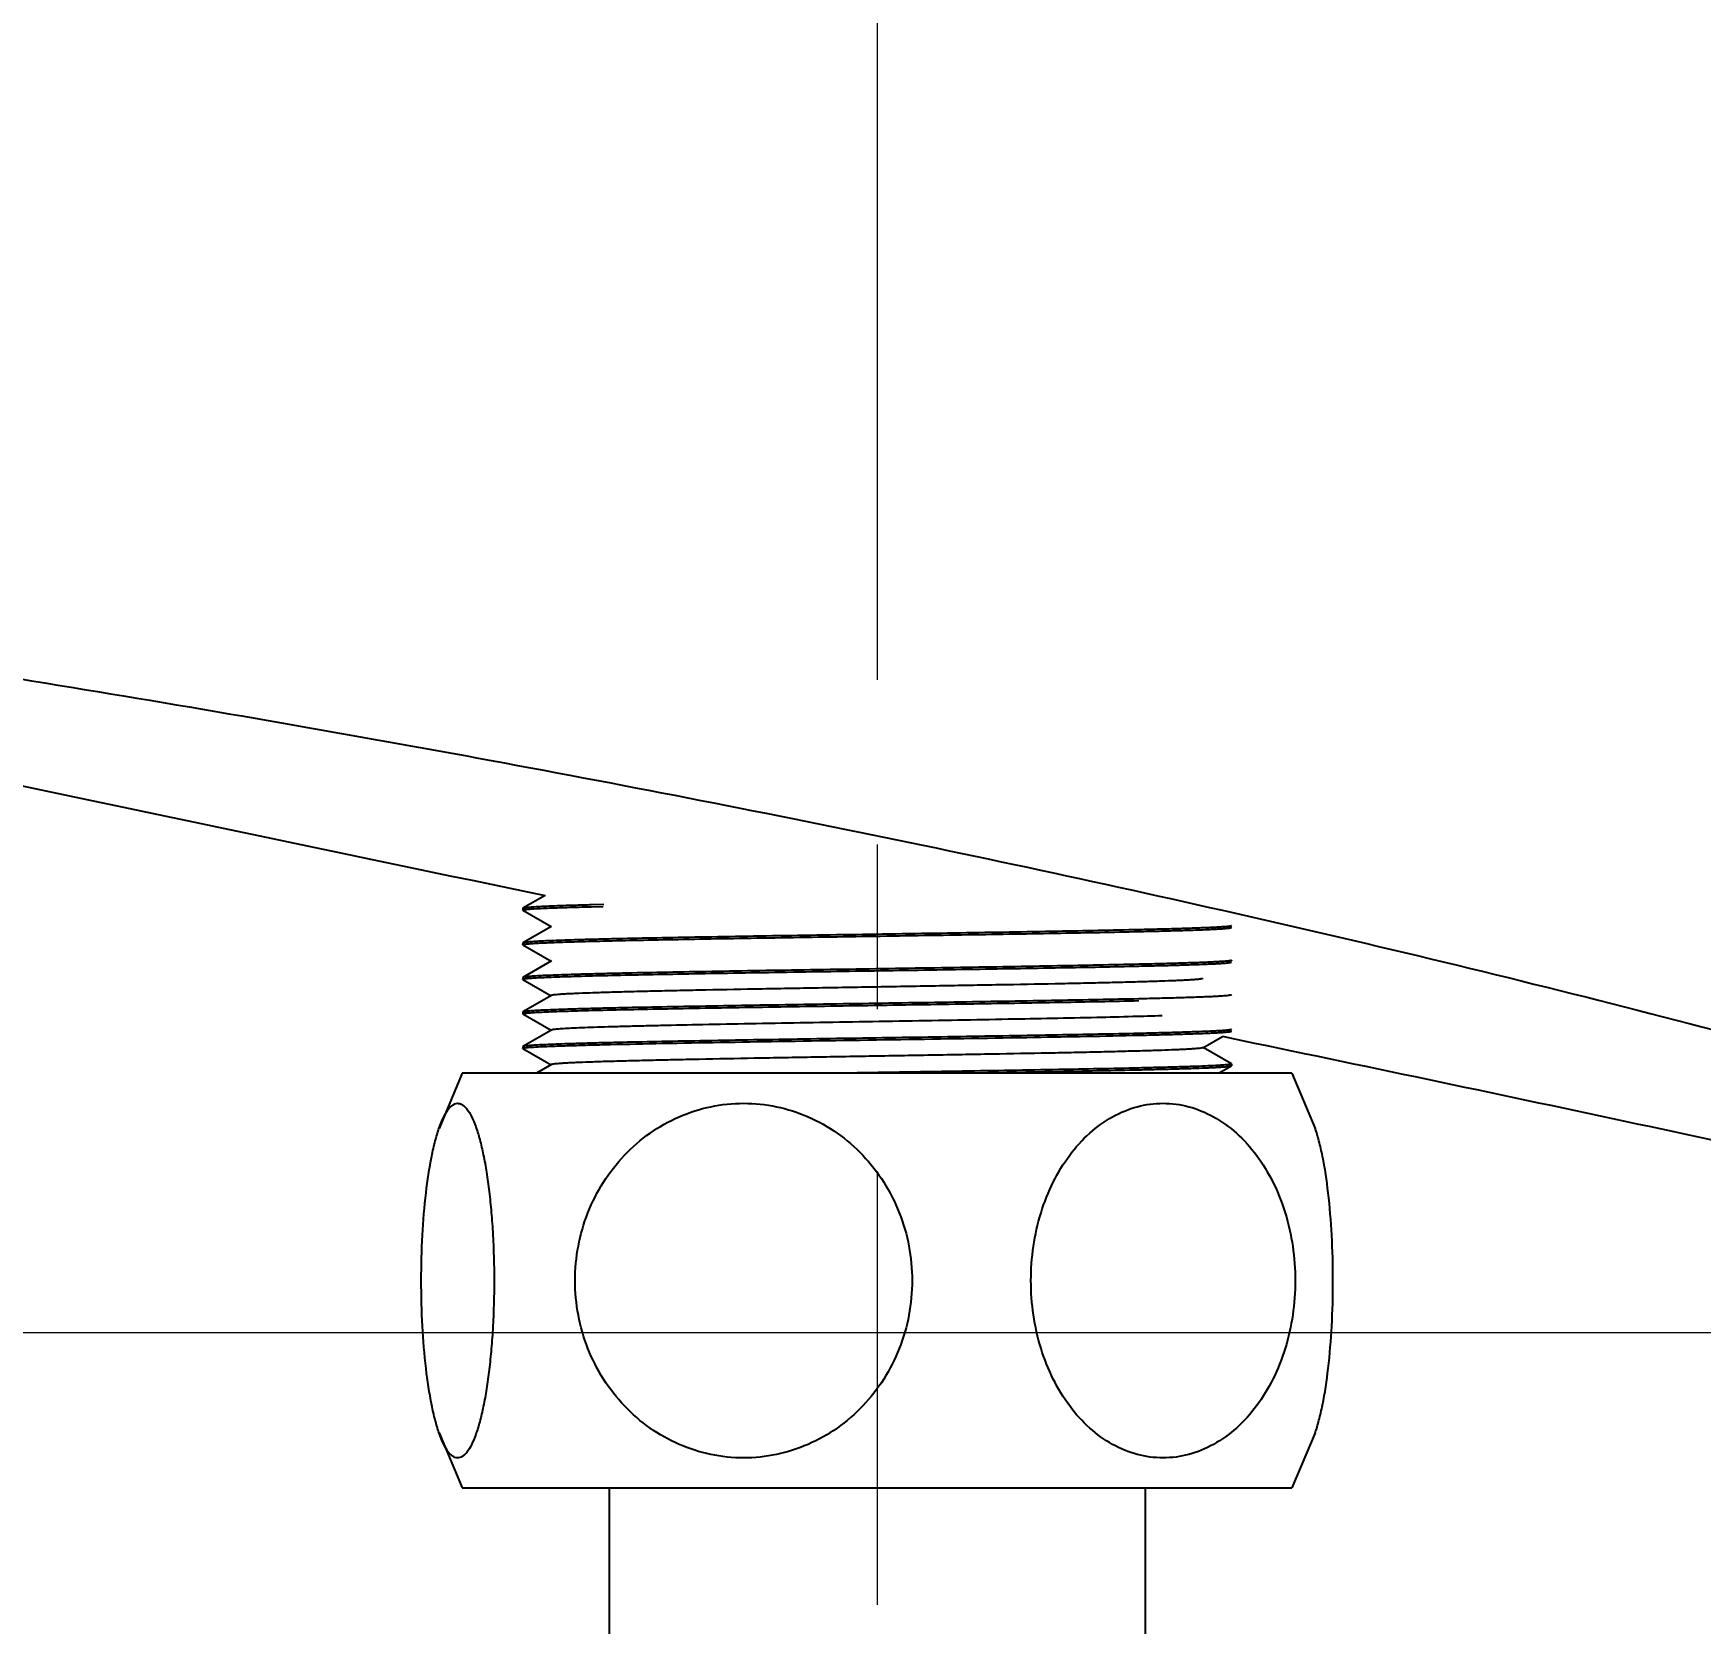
# Model space of a CAD drawing. Header units: millimetres. Extents: x 1122 to 8358, y -1894 to -296.
# Drawn here: x 7871.3 to 7919.53, y -953.16 to -907.14 of the extents above; entities that cross this region are included whole.
import ezdxf

# ---------------------------------------------------------------- set-up
doc = ezdxf.new("R2010")
doc.units = ezdxf.units.MM
doc.header["$LTSCALE"] = 3
doc.linetypes.add('CENTER2', pattern=[28.575, 19.05, -3.175, 3.175, -3.175])
doc.layers.add('Cneter', color=1, linetype='CENTER2', lineweight=13)
doc.styles.add('DLB3013-CR2S_시공도$0$Daelim Dimension', font='')
doc.styles.get('DLB3013-CR2S_시공도$0$Daelim Dimension').set_extended_font_data('나눔고딕')
doc.dimstyles.new('DLB3013-CR2S_시공도$0$DEFAULT', dxfattribs={"dimscale": 2, "dimtxt": 2, "dimasz": 2, "dimexe": 0, "dimexo": 2, "dimgap": 1, "dimtad": 1, "dimdec": 1, "dimzin": 9, "dimdsep": 46, "dimtxsty": 'DLB3013-CR2S_시공도$0$Daelim Dimension', "dimcen": 0.5, "dimclrd": 252, "dimclre": 252, "dimclrt": 3, "dimadec": 1, "dimazin": 0, "dimtfac": 1, "dimtdec": 1, "dimtix": 1, "dimtmove": 0, "dimatfit": 3, "dimfxl": 1, "dimtolj": 1, "dimtzin": 1, "dimlwd": 9, "dimlwe": 9, "dimarcsym": 0})

# ---------------------------------------------------------------- blocks, each defined once
blk = doc.blocks.new('*D1')
at = {"color": 5, "lineweight": 9, "ltscale": 0.5, "transparency": 16777216}
for p, q in [((7895.706, -893.273), (7895.706, -836.878)), ((7962.2, -869.965), (7965.92, -841.438))]:
    blk.add_line(p, q, dxfattribs=at)
blk.add_arc((7895.706, -1379.747), 540.868, 82.99232, 89.57627, dxfattribs=at)
at = {"color": 5, "ltscale": 0.5, "transparency": 16777216}
for points in [[(7899.704, -839.56), (7899.709, -838.227), (7895.706, -838.878)], [(7961.777, -842.257), (7961.61, -843.58), (7965.662, -843.422)]]:
    blk.add_solid(points, dxfattribs=at)
at = {"layer": 'Defpoints', "color": 0, "ltscale": 0.5, "transparency": 16777216}
for p in [(7919.083, -839.384), (7961.682, -873.931), (7895.706, -897.273), (7957.39, -906.839), (7895.706, -969.189)]:
    blk.add_point(p, dxfattribs=at)
at = {"color": 7, "ltscale": 0.5, "transparency": 16777216, "insert": (7933.074, -832.509), "char_height": 10, "attachment_point": 5, "rotation": 356.0937, "style": 'DLB3013-CR2S_시공도$0$Daelim Dimension'}
blk.add_mtext('\\A1;7.4°', dxfattribs=at)
blk = doc.blocks.new('*D3')
at = {"color": 5, "lineweight": 9, "ltscale": 0.5, "transparency": 16777216}
for p, q in [((7870.734, -853.216), (7799.502, -853.216)), ((7801.502, -857.216), (7801.502, -940.742)), ((7982.006, -944.742), (7799.502, -944.742))]:
    blk.add_line(p, q, dxfattribs=at)
at = {"color": 5, "ltscale": 0.5, "transparency": 16777216}
for points in [[(7800.836, -857.216), (7802.169, -857.216), (7801.502, -853.216)], [(7800.836, -940.742), (7802.169, -940.742), (7801.502, -944.742)]]:
    blk.add_solid(points, dxfattribs=at)
at = {"layer": 'Defpoints', "color": 0, "ltscale": 0.5, "transparency": 16777216}
for p in [(7874.734, -853.216), (7801.502, -944.742), (7986.006, -944.742)]:
    blk.add_point(p, dxfattribs=at)
at = {"color": 7, "ltscale": 0.5, "transparency": 16777216, "insert": (7793.801, -898.979), "char_height": 10, "attachment_point": 5, "rotation": 90, "style": 'DLB3013-CR2S_시공도$0$Daelim Dimension'}
blk.add_mtext('\\A1;91.5', dxfattribs=at)
blk = doc.blocks.new('*D5')
at = {"color": 5, "lineweight": 9, "ltscale": 0.5, "transparency": 16777216}
for p, q in [((7853.101, -933.517), (7853.101, -1021.639)), ((7986.006, -948.742), (7986.006, -1021.639)), ((7857.101, -1019.639), (7982.006, -1019.639))]:
    blk.add_line(p, q, dxfattribs=at)
at = {"color": 5, "ltscale": 0.5, "transparency": 16777216}
for points in [[(7857.101, -1018.972), (7857.101, -1020.305), (7853.101, -1019.639)], [(7982.006, -1018.972), (7982.006, -1020.305), (7986.006, -1019.639)]]:
    blk.add_solid(points, dxfattribs=at)
at = {"layer": 'Defpoints', "color": 0, "ltscale": 0.5, "transparency": 16777216}
for p in [(7853.101, -929.517), (7986.006, -944.742), (7986.006, -1019.639)]:
    blk.add_point(p, dxfattribs=at)
at = {"color": 7, "ltscale": 0.5, "transparency": 16777216, "insert": (7919.553, -1011.938), "char_height": 10, "attachment_point": 5, "style": 'DLB3013-CR2S_시공도$0$Daelim Dimension'}
blk.add_mtext('\\A1;132.9', dxfattribs=at)

msp = doc.modelspace()

# ---------------------------------------------------------------- linework, layer by layer
at = {"color": 7, "linetype": 'Continuous'}
for p, q in [((7886.102, -932.088), (7885.46, -932.458)), ((7885.46, -932.458), (7885.456, -932.463)), ((7885.456, -932.463), (7885.456, -932.513)), ((7885.46, -932.517), (7885.456, -932.513)), ((7885.46, -932.517), (7886.275, -932.988)), ((7887.798, -932.353), (7887.436, -932.362)), ((7887.437, -932.412), (7887.786, -932.403)), ((7886.283, -932.983), (7885.46, -933.458)), ((7885.46, -933.458), (7885.456, -933.463)), ((7885.456, -933.463), (7885.456, -933.513)), ((7885.46, -933.517), (7885.456, -933.513)), ((7885.46, -933.517), (7886.275, -933.988)), ((7886.283, -933.983), (7885.46, -934.458)), ((7885.46, -934.458), (7885.456, -934.463)), ((7885.456, -934.463), (7885.456, -934.513)), ((7885.46, -934.517), (7885.456, -934.513)), ((7885.46, -934.517), (7886.275, -934.988)), ((7886.283, -934.983), (7885.46, -935.458)), ((7885.46, -935.458), (7885.456, -935.463)), ((7885.456, -935.463), (7885.456, -935.513)), ((7885.46, -935.517), (7885.456, -935.513)), ((7885.46, -935.517), (7886.275, -935.988)), ((7886.283, -935.983), (7885.46, -936.458)), ((7885.46, -936.458), (7885.456, -936.463)), ((7885.456, -936.463), (7885.456, -936.513)), ((7885.46, -936.517), (7885.456, -936.513)), ((7885.46, -936.517), (7886.275, -936.988)), ((7905.129, -936.492), (7905.697, -936.165)), ((7905.952, -936.958), (7905.137, -936.488)), ((7905.697, -936.163), (7905.912, -936.208)), ((7886.283, -936.983), (7885.853, -937.231)), ((7905.582, -937.231), (7905.952, -937.017)), ((7905.952, -936.958), (7905.956, -936.963)), ((7905.952, -937.017), (7905.956, -937.013)), ((7905.956, -936.963), (7905.956, -937.013)), ((7883.706, -937.231), (7883.033, -938.828)), ((7907.706, -937.231), (7883.706, -937.231)), ((7898.172, -937.174), (7894.519, -937.231)), ((7907.706, -937.231), (7908.379, -938.828)), ((7883.033, -947.634), (7883.706, -949.231)), ((7908.379, -947.634), (7907.706, -949.231)), ((7883.706, -949.231), (7907.706, -949.231)), ((7887.956, -949.231), (7887.956, -956.2)), ((7903.456, -949.231), (7903.456, -953.7))]:
    msp.add_line(p, q, dxfattribs=at)
for centre, radius, start, end in [((8716.538, 3062.038), 4079.543, 257.623051, 258.254716), ((7875.177, 508.621), 1446.028, 270.911179, 271.027528), ((7891.949, -431.235), 506.022, 271.0372, 271.28286)]:
    msp.add_arc(centre, radius, start, end, dxfattribs=at)
for points, knots in [([(7846.052, -922.279), (7854.216, -923.288), (7870.511, -925.596), (7890.754, -929.258), (7906.84, -932.721), (7922.829, -936.6), (7934.681, -940.079), (7942.473, -942.714)], [0, 0, 0, 0, 0.250009, 0.500012, 0.625019, 0.750025, 1, 1, 1, 1]), ([(7885.456, -932.513), (7885.456, -932.51), (7885.464, -932.506), (7885.477, -932.502), (7885.5, -932.498), (7885.518, -932.495), (7885.528, -932.494)], [0, 0, 0, 0, 0.086239, 0.275384, 0.579264, 1, 1, 1, 1]), ([(7887.436, -932.362), (7887.291, -932.366), (7887.018, -932.373), (7886.635, -932.385), (7886.304, -932.397), (7886.026, -932.409), (7885.829, -932.419), (7885.699, -932.428), (7885.623, -932.434), (7885.562, -932.44), (7885.515, -932.445), (7885.482, -932.451), (7885.465, -932.455), (7885.46, -932.458)], [0, 0, 0, 0, 0.219253, 0.413369, 0.581261, 0.721955, 0.834681, 0.880344, 0.918797, 0.949997, 0.973908, 0.990535, 1, 1, 1, 1]), ([(7885.528, -932.494), (7885.561, -932.489), (7885.641, -932.482), (7885.855, -932.467), (7886.222, -932.45), (7886.779, -932.43), (7887.202, -932.418), (7887.437, -932.412)], [0, 0, 0, 0, 0.051966, 0.125571, 0.336568, 0.629639, 1, 1, 1, 1]), ([(7903.278, -933.08), (7902.494, -933.098), (7900.773, -933.131), (7898.553, -933.168), (7896.61, -933.199), (7895.101, -933.222), (7893.605, -933.245), (7892.156, -933.269), (7890.785, -933.292), (7889.522, -933.315), (7888.55, -933.335), (7887.847, -933.351), (7887.383, -933.363), (7886.965, -933.375), (7886.595, -933.387), (7886.275, -933.398), (7886.006, -933.41), (7885.816, -933.42), (7885.691, -933.428), (7885.618, -933.434), (7885.559, -933.44), (7885.513, -933.445), (7885.482, -933.451), (7885.465, -933.455), (7885.46, -933.458)], [0, 0, 0, 0, 0.132002, 0.289621, 0.373781, 0.459065, 0.543598, 0.62552, 0.703028, 0.77442, 0.838127, 0.866654, 0.892749, 0.916269, 0.937084, 0.955083, 0.970163, 0.982247, 0.987143, 0.991268, 0.994617, 0.997185, 0.998976, 1, 1, 1, 1]), ([(7885.527, -933.494), (7885.564, -933.489), (7885.656, -933.481), (7885.819, -933.47), (7886.032, -933.459), (7886.413, -933.442), (7887.006, -933.423), (7887.846, -933.401), (7888.847, -933.379), (7889.987, -933.356), (7891.244, -933.334), (7893.076, -933.303), (7895.452, -933.266), (7898.271, -933.223), (7900.882, -933.179), (7902.527, -933.148), (7903.278, -933.13)], [0, 0, 0, 0, 0.006329, 0.015533, 0.027576, 0.042393, 0.080046, 0.127734, 0.184486, 0.249151, 0.320413, 0.396823, 0.558796, 0.721959, 0.873106, 1, 1, 1, 1]), ([(7905.956, -932.963), (7905.956, -932.964), (7905.952, -932.968), (7905.944, -932.971), (7905.93, -932.974), (7905.901, -932.98), (7905.851, -932.986), (7905.774, -932.993), (7905.676, -933), (7905.557, -933.007), (7905.417, -933.015), (7905.256, -933.022), (7905.075, -933.029), (7904.794, -933.039), (7904.394, -933.052), (7903.86, -933.066), (7903.48, -933.076), (7903.278, -933.08)], [0, 0, 0, 0, 0.001709, 0.005064, 0.010346, 0.017611, 0.038148, 0.066714, 0.103274, 0.147752, 0.200066, 0.260111, 0.32775, 0.402839, 0.57474, 0.774411, 1, 1, 1, 1]), ([(7903.278, -933.13), (7903.473, -933.126), (7903.841, -933.117), (7904.36, -933.103), (7904.81, -933.089), (7905.14, -933.077), (7905.367, -933.067), (7905.509, -933.06), (7905.632, -933.053), (7905.735, -933.046), (7905.818, -933.039), (7905.881, -933.032), (7905.921, -933.026), (7905.942, -933.021), (7905.95, -933.018), (7905.952, -933.017)], [0, 0, 0, 0, 0.218301, 0.41255, 0.581057, 0.722547, 0.782815, 0.835927, 0.881778, 0.92029, 0.95139, 0.975026, 0.991193, 0.996499, 1, 1, 1, 1]), ([(7885.456, -933.513), (7885.456, -933.51), (7885.463, -933.506), (7885.476, -933.502), (7885.499, -933.498), (7885.517, -933.495), (7885.527, -933.494)], [0, 0, 0, 0, 0.08638, 0.275463, 0.579281, 1, 1, 1, 1]), ([(7903.278, -934.08), (7902.494, -934.098), (7900.773, -934.131), (7898.553, -934.168), (7896.61, -934.199), (7895.101, -934.222), (7893.606, -934.245), (7892.156, -934.269), (7890.785, -934.292), (7889.522, -934.315), (7888.55, -934.335), (7887.847, -934.351), (7887.383, -934.363), (7886.965, -934.375), (7886.595, -934.387), (7886.275, -934.398), (7886.007, -934.41), (7885.816, -934.42), (7885.691, -934.428), (7885.618, -934.434), (7885.559, -934.44), (7885.513, -934.445), (7885.482, -934.451), (7885.465, -934.455), (7885.46, -934.458)], [0, 0, 0, 0, 0.132002, 0.289618, 0.373778, 0.459062, 0.543594, 0.625515, 0.703024, 0.774417, 0.838125, 0.866653, 0.892747, 0.916268, 0.937084, 0.955082, 0.970163, 0.982247, 0.987143, 0.991268, 0.994616, 0.997185, 0.998976, 1, 1, 1, 1]), ([(7885.526, -934.494), (7885.563, -934.489), (7885.654, -934.481), (7885.817, -934.47), (7886.03, -934.459), (7886.411, -934.443), (7887.003, -934.423), (7887.843, -934.401), (7888.843, -934.379), (7889.983, -934.357), (7891.24, -934.334), (7893.073, -934.304), (7895.449, -934.267), (7898.269, -934.223), (7900.881, -934.18), (7902.527, -934.148), (7903.278, -934.13)], [0, 0, 0, 0, 0.0063, 0.015479, 0.027496, 0.042292, 0.079909, 0.12757, 0.184308, 0.248967, 0.320231, 0.39665, 0.558659, 0.721872, 0.873068, 1, 1, 1, 1]), ([(7905.956, -933.963), (7905.956, -933.964), (7905.952, -933.968), (7905.944, -933.971), (7905.93, -933.974), (7905.901, -933.98), (7905.851, -933.986), (7905.774, -933.993), (7905.676, -934), (7905.557, -934.007), (7905.417, -934.015), (7905.256, -934.022), (7905.075, -934.029), (7904.794, -934.039), (7904.394, -934.052), (7903.86, -934.066), (7903.479, -934.076), (7903.278, -934.08)], [0, 0, 0, 0, 0.001712, 0.005071, 0.010358, 0.017627, 0.038173, 0.066745, 0.103311, 0.147793, 0.200109, 0.260155, 0.327793, 0.402879, 0.57477, 0.774427, 1, 1, 1, 1]), ([(7903.278, -934.13), (7903.473, -934.126), (7903.841, -934.117), (7904.36, -934.103), (7904.81, -934.089), (7905.14, -934.077), (7905.367, -934.067), (7905.509, -934.06), (7905.632, -934.053), (7905.735, -934.046), (7905.818, -934.039), (7905.881, -934.032), (7905.921, -934.026), (7905.942, -934.021), (7905.95, -934.018), (7905.952, -934.017)], [0, 0, 0, 0, 0.218297, 0.41255, 0.581059, 0.722548, 0.782815, 0.835929, 0.88178, 0.92029, 0.951391, 0.975027, 0.991193, 0.996498, 1, 1, 1, 1]), ([(7885.456, -934.513), (7885.456, -934.51), (7885.463, -934.506), (7885.476, -934.503), (7885.499, -934.498), (7885.516, -934.495), (7885.526, -934.494)], [0, 0, 0, 0, 0.086671, 0.275806, 0.579517, 1, 1, 1, 1]), ([(7905.129, -934.492), (7905.126, -934.494), (7905.118, -934.497), (7905.095, -934.503), (7905.052, -934.509), (7904.984, -934.516), (7904.895, -934.524), (7904.785, -934.531), (7904.653, -934.539), (7904.501, -934.546), (7904.257, -934.557), (7903.904, -934.57), (7903.424, -934.585), (7902.872, -934.6), (7902.254, -934.616), (7901.575, -934.631), (7900.567, -934.652), (7899.206, -934.677), (7897.489, -934.707), (7895.706, -934.738), (7893.923, -934.768), (7892.206, -934.798), (7890.845, -934.823), (7889.837, -934.844), (7889.159, -934.86), (7888.54, -934.875), (7887.989, -934.89), (7887.508, -934.905), (7887.155, -934.918), (7886.912, -934.929), (7886.759, -934.936), (7886.628, -934.944), (7886.517, -934.951), (7886.428, -934.959), (7886.36, -934.966), (7886.317, -934.973), (7886.294, -934.978), (7886.286, -934.981), (7886.283, -934.983)], [0, 0, 0, 0, 0.000537, 0.001349, 0.003823, 0.007436, 0.012186, 0.018066, 0.02506, 0.033154, 0.04233, 0.063841, 0.089395, 0.118754, 0.151648, 0.187772, 0.22679, 0.312042, 0.404249, 0.5, 0.595751, 0.687958, 0.77321, 0.812228, 0.848352, 0.881246, 0.910605, 0.936159, 0.95767, 0.966846, 0.97494, 0.981935, 0.987814, 0.992564, 0.996178, 0.998651, 0.999463, 1, 1, 1, 1]), ([(7903.278, -935.08), (7902.494, -935.098), (7900.773, -935.131), (7898.553, -935.168), (7896.61, -935.199), (7895.101, -935.222), (7893.605, -935.245), (7892.156, -935.269), (7890.785, -935.292), (7889.522, -935.315), (7888.55, -935.335), (7887.847, -935.351), (7887.383, -935.363), (7886.965, -935.375), (7886.595, -935.387), (7886.275, -935.398), (7886.006, -935.41), (7885.816, -935.42), (7885.691, -935.428), (7885.618, -935.434), (7885.559, -935.44), (7885.513, -935.445), (7885.482, -935.451), (7885.465, -935.455), (7885.46, -935.458)], [0, 0, 0, 0, 0.132003, 0.28962, 0.373781, 0.459067, 0.543601, 0.625522, 0.70303, 0.774422, 0.838128, 0.866655, 0.892749, 0.916269, 0.937085, 0.955083, 0.970164, 0.982247, 0.987144, 0.991268, 0.994617, 0.997186, 0.998976, 1, 1, 1, 1]), ([(7885.525, -935.494), (7885.562, -935.489), (7885.653, -935.481), (7885.814, -935.47), (7886.027, -935.459), (7886.407, -935.443), (7886.998, -935.423), (7887.838, -935.401), (7888.838, -935.379), (7889.978, -935.357), (7891.235, -935.334), (7893.068, -935.304), (7895.446, -935.267), (7898.267, -935.223), (7900.88, -935.18), (7902.526, -935.148), (7903.278, -935.13)], [0, 0, 0, 0, 0.006264, 0.015409, 0.027396, 0.042163, 0.079734, 0.127362, 0.184078, 0.248726, 0.319991, 0.396421, 0.55848, 0.721756, 0.873017, 1, 1, 1, 1]), ([(7905.956, -934.963), (7905.956, -934.964), (7905.952, -934.968), (7905.944, -934.971), (7905.93, -934.974), (7905.901, -934.979), (7905.851, -934.986), (7905.774, -934.993), (7905.676, -935), (7905.557, -935.007), (7905.417, -935.015), (7905.256, -935.022), (7905.075, -935.029), (7904.794, -935.039), (7904.394, -935.052), (7903.86, -935.066), (7903.48, -935.076), (7903.278, -935.08)], [0, 0, 0, 0, 0.001708, 0.005063, 0.010343, 0.017606, 0.038139, 0.066705, 0.103264, 0.147741, 0.200056, 0.260102, 0.32774, 0.40283, 0.574731, 0.774408, 1, 1, 1, 1]), ([(7885.456, -935.513), (7885.456, -935.51), (7885.463, -935.506), (7885.476, -935.503), (7885.498, -935.498), (7885.515, -935.495), (7885.525, -935.494)], [0, 0, 0, 0, 0.087045, 0.276246, 0.579822, 1, 1, 1, 1]), ([(7903.954, -935.568), (7903.67, -935.578), (7903.039, -935.597), (7901.552, -935.633), (7899.865, -935.665), (7898.023, -935.698), (7896.524, -935.724), (7895.003, -935.749), (7893.501, -935.775), (7892.058, -935.801), (7890.711, -935.826), (7889.665, -935.848), (7888.903, -935.866), (7888.397, -935.879), (7887.94, -935.891), (7887.534, -935.904), (7887.182, -935.917), (7886.886, -935.93), (7886.677, -935.941), (7886.538, -935.95), (7886.457, -935.956), (7886.392, -935.963), (7886.342, -935.969), (7886.307, -935.975), (7886.289, -935.98), (7886.283, -935.983)], [0, 0, 0, 0, 0.048097, 0.107273, 0.252347, 0.334405, 0.419965, 0.50676, 0.592493, 0.674894, 0.751781, 0.821119, 0.852375, 0.881074, 0.907025, 0.930058, 0.950021, 0.96678, 0.980228, 0.985682, 0.990277, 0.994008, 0.99687, 0.998863, 1, 1, 1, 1]), ([(7903.278, -936.08), (7902.494, -936.098), (7900.773, -936.131), (7898.553, -936.168), (7896.61, -936.199), (7895.101, -936.222), (7893.605, -936.245), (7892.156, -936.269), (7890.785, -936.292), (7889.522, -936.315), (7888.55, -936.335), (7887.847, -936.351), (7887.383, -936.363), (7886.965, -936.375), (7886.595, -936.387), (7886.275, -936.398), (7886.007, -936.41), (7885.816, -936.42), (7885.691, -936.428), (7885.618, -936.434), (7885.559, -936.44), (7885.513, -936.445), (7885.482, -936.451), (7885.465, -936.455), (7885.46, -936.458)], [0, 0, 0, 0, 0.132002, 0.289618, 0.373779, 0.459064, 0.543596, 0.625516, 0.703025, 0.774418, 0.838126, 0.866653, 0.892747, 0.916267, 0.937083, 0.955082, 0.970163, 0.982247, 0.987143, 0.991268, 0.994617, 0.997185, 0.998976, 1, 1, 1, 1]), ([(7905.95, -935.968), (7905.942, -935.972), (7905.918, -935.977), (7905.872, -935.983), (7905.807, -935.99), (7905.722, -935.997), (7905.618, -936.004), (7905.441, -936.014), (7905.172, -936.026), (7904.796, -936.039), (7904.349, -936.053), (7903.835, -936.067), (7903.47, -936.076), (7903.278, -936.08)], [0, 0, 0, 0, 0.009956, 0.027165, 0.051685, 0.083505, 0.122569, 0.168806, 0.282462, 0.423584, 0.591108, 0.783796, 1, 1, 1, 1]), ([(7903.278, -936.13), (7903.473, -936.126), (7903.841, -936.117), (7904.36, -936.103), (7904.81, -936.089), (7905.14, -936.077), (7905.367, -936.067), (7905.509, -936.06), (7905.632, -936.053), (7905.735, -936.046), (7905.818, -936.039), (7905.881, -936.032), (7905.921, -936.026), (7905.942, -936.021), (7905.95, -936.018), (7905.952, -936.017)], [0, 0, 0, 0, 0.218303, 0.412553, 0.58106, 0.722549, 0.782816, 0.835927, 0.881777, 0.920289, 0.951389, 0.975025, 0.991193, 0.996499, 1, 1, 1, 1]), ([(7905.956, -935.963), (7905.956, -935.963), (7905.955, -935.966), (7905.952, -935.967), (7905.95, -935.968)], [0, 0, 0, 0, 0.167179, 1, 1, 1, 1]), ([(7885.456, -936.513), (7885.456, -936.51), (7885.463, -936.506), (7885.476, -936.503), (7885.498, -936.498), (7885.515, -936.495), (7885.525, -936.494)], [0, 0, 0, 0, 0.087118, 0.276355, 0.579906, 1, 1, 1, 1]), ([(7885.525, -936.494), (7885.581, -936.487), (7885.729, -936.475), (7885.999, -936.46), (7886.367, -936.444), (7886.829, -936.429), (7887.38, -936.413), (7888.277, -936.391), (7888.99, -936.376), (7889.49, -936.366)], [0, 0, 0, 0, 0.043067, 0.111481, 0.204591, 0.321478, 0.46097, 0.621664, 1, 1, 1, 1]), ([(7905.129, -936.492), (7905.126, -936.494), (7905.118, -936.497), (7905.095, -936.503), (7905.052, -936.509), (7904.984, -936.516), (7904.895, -936.524), (7904.785, -936.531), (7904.653, -936.539), (7904.501, -936.546), (7904.257, -936.557), (7903.904, -936.57), (7903.424, -936.585), (7902.872, -936.6), (7902.254, -936.616), (7901.575, -936.631), (7900.567, -936.652), (7899.206, -936.677), (7897.489, -936.707), (7895.706, -936.738), (7893.923, -936.768), (7892.206, -936.798), (7890.845, -936.823), (7889.837, -936.844), (7889.159, -936.86), (7888.54, -936.875), (7887.989, -936.89), (7887.508, -936.905), (7887.155, -936.918), (7886.912, -936.929), (7886.759, -936.936), (7886.628, -936.944), (7886.517, -936.951), (7886.428, -936.959), (7886.36, -936.966), (7886.317, -936.973), (7886.294, -936.978), (7886.286, -936.981), (7886.283, -936.983)], [0, 0, 0, 0, 0.000537, 0.00135, 0.003823, 0.007436, 0.012187, 0.018066, 0.02506, 0.033155, 0.042331, 0.063842, 0.089395, 0.118755, 0.151648, 0.187772, 0.226791, 0.312042, 0.40425, 0.5, 0.595751, 0.687958, 0.77321, 0.812229, 0.848352, 0.881246, 0.910606, 0.936159, 0.95767, 0.966846, 0.97494, 0.981935, 0.987813, 0.992564, 0.996178, 0.998651, 0.999463, 1, 1, 1, 1]), ([(7889.49, -936.366), (7890.615, -936.344), (7892.993, -936.304), (7896.584, -936.249), (7900.055, -936.194), (7902.272, -936.153), (7903.278, -936.13)], [0, 0, 0, 0, 0.244751, 0.517487, 0.781172, 1, 1, 1, 1]), ([(7905.912, -936.208), (7909.72, -937.003), (7917.311, -938.6), (7924.893, -940.24), (7928.668, -941.08)], [0, 0, 0, 0, 0.501397, 1, 1, 1, 1]), ([(7903.278, -937.08), (7902.502, -937.098), (7900.8, -937.131), (7899.098, -937.159), (7898.172, -937.174)], [0, 0, 0, 0, 0.455918, 1, 1, 1, 1]), ([(7905.95, -936.968), (7905.942, -936.972), (7905.918, -936.977), (7905.873, -936.983), (7905.808, -936.99), (7905.723, -936.997), (7905.619, -937.004), (7905.442, -937.014), (7905.174, -937.026), (7904.797, -937.039), (7904.35, -937.053), (7903.836, -937.067), (7903.471, -937.076), (7903.278, -937.08)], [0, 0, 0, 0, 0.009843, 0.026952, 0.051386, 0.083137, 0.122147, 0.168347, 0.281976, 0.423135, 0.590755, 0.783594, 1, 1, 1, 1]), ([(7903.278, -937.13), (7903.473, -937.126), (7903.841, -937.117), (7904.36, -937.103), (7904.81, -937.089), (7905.14, -937.077), (7905.367, -937.067), (7905.509, -937.06), (7905.632, -937.053), (7905.735, -937.046), (7905.818, -937.039), (7905.881, -937.032), (7905.921, -937.026), (7905.942, -937.021), (7905.95, -937.018), (7905.952, -937.017)], [0, 0, 0, 0, 0.218304, 0.412553, 0.581061, 0.722552, 0.78282, 0.83593, 0.88178, 0.920291, 0.95139, 0.975026, 0.991194, 0.9965, 1, 1, 1, 1]), ([(7905.956, -936.963), (7905.956, -936.963), (7905.955, -936.966), (7905.952, -936.967), (7905.95, -936.968)], [0, 0, 0, 0, 0.16905, 1, 1, 1, 1]), ([(7883.037, -938.815), (7883.073, -938.712), (7883.145, -938.53), (7883.257, -938.327), (7883.354, -938.211), (7883.439, -938.136), (7883.539, -938.094), (7883.637, -938.107), (7883.708, -938.14), (7883.777, -938.195), (7883.874, -938.304), (7883.987, -938.499), (7884.108, -938.796), (7884.221, -939.168), (7884.323, -939.609), (7884.413, -940.112), (7884.489, -940.669), (7884.55, -941.269), (7884.609, -942.128), (7884.626, -942.786), (7884.626, -943.231)], [0, 0, 0, 0, 0.051829, 0.092577, 0.109019, 0.12313, 0.146286, 0.157301, 0.169219, 0.182851, 0.198726, 0.23822, 0.288769, 0.350259, 0.422043, 0.50315, 0.592354, 0.688236, 0.789247, 1, 1, 1, 1]), ([(7886.97, -943.231), (7886.97, -942.896), (7887.033, -942.225), (7887.311, -941.259), (7887.763, -940.367), (7888.372, -939.584), (7889.115, -938.941), (7889.964, -938.463), (7890.885, -938.168), (7891.844, -938.069), (7892.803, -938.168), (7893.725, -938.463), (7894.573, -938.941), (7895.316, -939.584), (7895.925, -940.367), (7896.377, -941.259), (7896.656, -942.225), (7896.718, -942.896), (7896.718, -943.231)], [0, 0, 0, 0, 0.064059, 0.127888, 0.191282, 0.254106, 0.316303, 0.377915, 0.43908, 0.5, 0.56092, 0.622085, 0.683697, 0.745894, 0.808718, 0.872112, 0.935941, 1, 1, 1, 1]), ([(7900.156, -943.231), (7900.156, -942.57), (7900.298, -941.58), (7900.77, -940.383), (7901.243, -939.601), (7901.823, -938.955), (7902.488, -938.471), (7903.216, -938.17), (7903.977, -938.068), (7904.738, -938.17), (7905.466, -938.471), (7906.132, -938.955), (7906.711, -939.601), (7907.184, -940.383), (7907.657, -941.58), (7907.798, -942.57), (7907.798, -943.231)], [0, 0, 0, 0, 0.140741, 0.208439, 0.273051, 0.334145, 0.3918, 0.446681, 0.5, 0.553319, 0.6082, 0.665855, 0.726949, 0.791561, 0.859259, 1, 1, 1, 1]), ([(7882.52, -943.231), (7882.52, -942.792), (7882.542, -941.943), (7882.64, -940.741), (7882.774, -939.831), (7882.915, -939.208), (7882.995, -938.938), (7883.037, -938.815)], [0, 0, 0, 0, 0.294879, 0.570881, 0.810685, 0.912379, 1, 1, 1, 1]), ([(7908.892, -943.231), (7908.892, -942.792), (7908.87, -941.943), (7908.773, -940.741), (7908.638, -939.831), (7908.497, -939.208), (7908.418, -938.938), (7908.375, -938.815)], [0, 0, 0, 0, 0.294879, 0.570881, 0.810685, 0.912379, 1, 1, 1, 1]), ([(7883.037, -947.647), (7882.995, -947.524), (7882.915, -947.254), (7882.774, -946.631), (7882.64, -945.721), (7882.542, -944.519), (7882.52, -943.67), (7882.52, -943.231)], [0, 0, 0, 0, 0.087621, 0.189315, 0.429119, 0.705121, 1, 1, 1, 1]), ([(7884.626, -943.231), (7884.626, -943.676), (7884.609, -944.334), (7884.55, -945.193), (7884.489, -945.794), (7884.413, -946.35), (7884.323, -946.854), (7884.221, -947.295), (7884.108, -947.666), (7883.987, -947.963), (7883.874, -948.158), (7883.777, -948.267), (7883.708, -948.322), (7883.637, -948.355), (7883.539, -948.368), (7883.439, -948.326), (7883.354, -948.251), (7883.257, -948.135), (7883.145, -947.933), (7883.073, -947.751), (7883.037, -947.647)], [0, 0, 0, 0, 0.210753, 0.311764, 0.407646, 0.49685, 0.577957, 0.649741, 0.711231, 0.76178, 0.801274, 0.817149, 0.830781, 0.842699, 0.853714, 0.87687, 0.890981, 0.907423, 0.948171, 1, 1, 1, 1]), ([(7896.718, -943.231), (7896.718, -943.566), (7896.656, -944.237), (7896.377, -945.204), (7895.925, -946.096), (7895.316, -946.878), (7894.573, -947.521), (7893.725, -947.999), (7892.803, -948.294), (7891.844, -948.394), (7890.885, -948.294), (7889.964, -947.999), (7889.115, -947.521), (7888.372, -946.878), (7887.763, -946.096), (7887.311, -945.204), (7887.033, -944.237), (7886.97, -943.566), (7886.97, -943.231)], [0, 0, 0, 0, 0.064059, 0.127888, 0.191282, 0.254106, 0.316303, 0.377915, 0.43908, 0.5, 0.56092, 0.622085, 0.683697, 0.745894, 0.808718, 0.872112, 0.935941, 1, 1, 1, 1]), ([(7907.798, -943.231), (7907.798, -943.893), (7907.657, -944.882), (7907.184, -946.079), (7906.711, -946.861), (7906.132, -947.507), (7905.466, -947.991), (7904.738, -948.292), (7903.977, -948.394), (7903.216, -948.292), (7902.488, -947.991), (7901.823, -947.507), (7901.243, -946.861), (7900.77, -946.079), (7900.298, -944.882), (7900.156, -943.893), (7900.156, -943.231)], [0, 0, 0, 0, 0.140741, 0.208439, 0.273051, 0.334145, 0.3918, 0.446681, 0.5, 0.553319, 0.6082, 0.665855, 0.726949, 0.791561, 0.859259, 1, 1, 1, 1]), ([(7908.375, -947.647), (7908.418, -947.524), (7908.497, -947.254), (7908.638, -946.631), (7908.773, -945.721), (7908.87, -944.519), (7908.892, -943.67), (7908.892, -943.231)], [0, 0, 0, 0, 0.087621, 0.189315, 0.429119, 0.705121, 1, 1, 1, 1])]:
    msp.add_open_spline(points, degree=3, knots=knots, dxfattribs=at)
at = {"layer": 'Cneter', "ltscale": 0.5}
msp.add_line((7895.706, -897.273), (7895.706, -952.614), dxfattribs=at)

# ---------------------------------------------------------------- dimensions: what is measured, and where the dimension line sits
at = {"color": 5, "ltscale": 0.5}
dim = msp.add_angular_dim_2l(base=(7919.083, -839.384), line1=((7895.706, -897.273), (7895.706, -969.189)), line2=((7961.682, -873.931), (7957.39, -906.839)), dimstyle='DLB3013-CR2S_시공도$0$DEFAULT', override={"dimtxt": 5, "dimexe": 1, "dimclrd": 5, "dimclre": 5, "dimclrt": 7}, dxfattribs=at)
dim.commit()
dim.dimension.update_dxf_attribs({"geometry": '*D1', "text_midpoint": (7932.553, -840.135), "dimtype": 162})
dim = msp.add_linear_dim(base=(7801.502, -944.742), p1=(7874.734, -853.216), p2=(7986.006, -944.742), angle=90, dimstyle='DLB3013-CR2S_시공도$0$DEFAULT', override={"dimtxt": 5, "dimexe": 1, "dimclrd": 5, "dimclre": 5, "dimclrt": 7}, dxfattribs=at)
dim.commit()
dim.dimension.update_dxf_attribs({"geometry": '*D3', "text_midpoint": (7793.801, -898.979)})
dim = msp.add_linear_dim(base=(7986.006, -1019.639), p1=(7853.101, -929.517), p2=(7986.006, -944.742), dimstyle='DLB3013-CR2S_시공도$0$DEFAULT', override={"dimtxt": 5, "dimexe": 1, "dimclrd": 5, "dimclre": 5, "dimclrt": 7}, dxfattribs=at)
dim.commit()
dim.dimension.update_dxf_attribs({"geometry": '*D5', "text_midpoint": (7919.553, -1019.639), "dimtype": 160})

doc.saveas('drawing.dxf')
